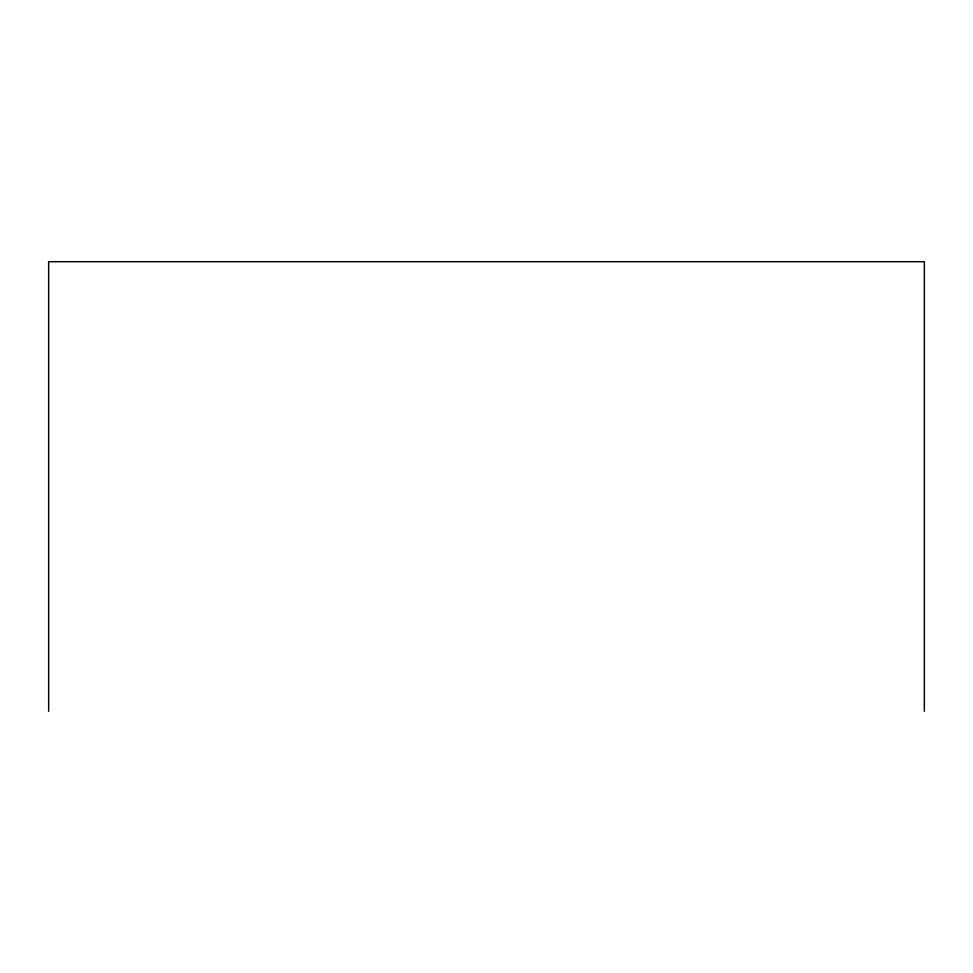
<?xml version="1.0" encoding="UTF-8"?>
<svg xmlns="http://www.w3.org/2000/svg" width="973" height="973" viewBox="0 0 973 973"><rect width="100%" height="100%" fill="white"/><g stroke="black" fill="none" stroke-linecap="round" stroke-linejoin="round"><path stroke-width="1.46" d="M924.35 711.299L924.35 261.701L48.65 261.701L48.65 711.299"/></g></svg>
